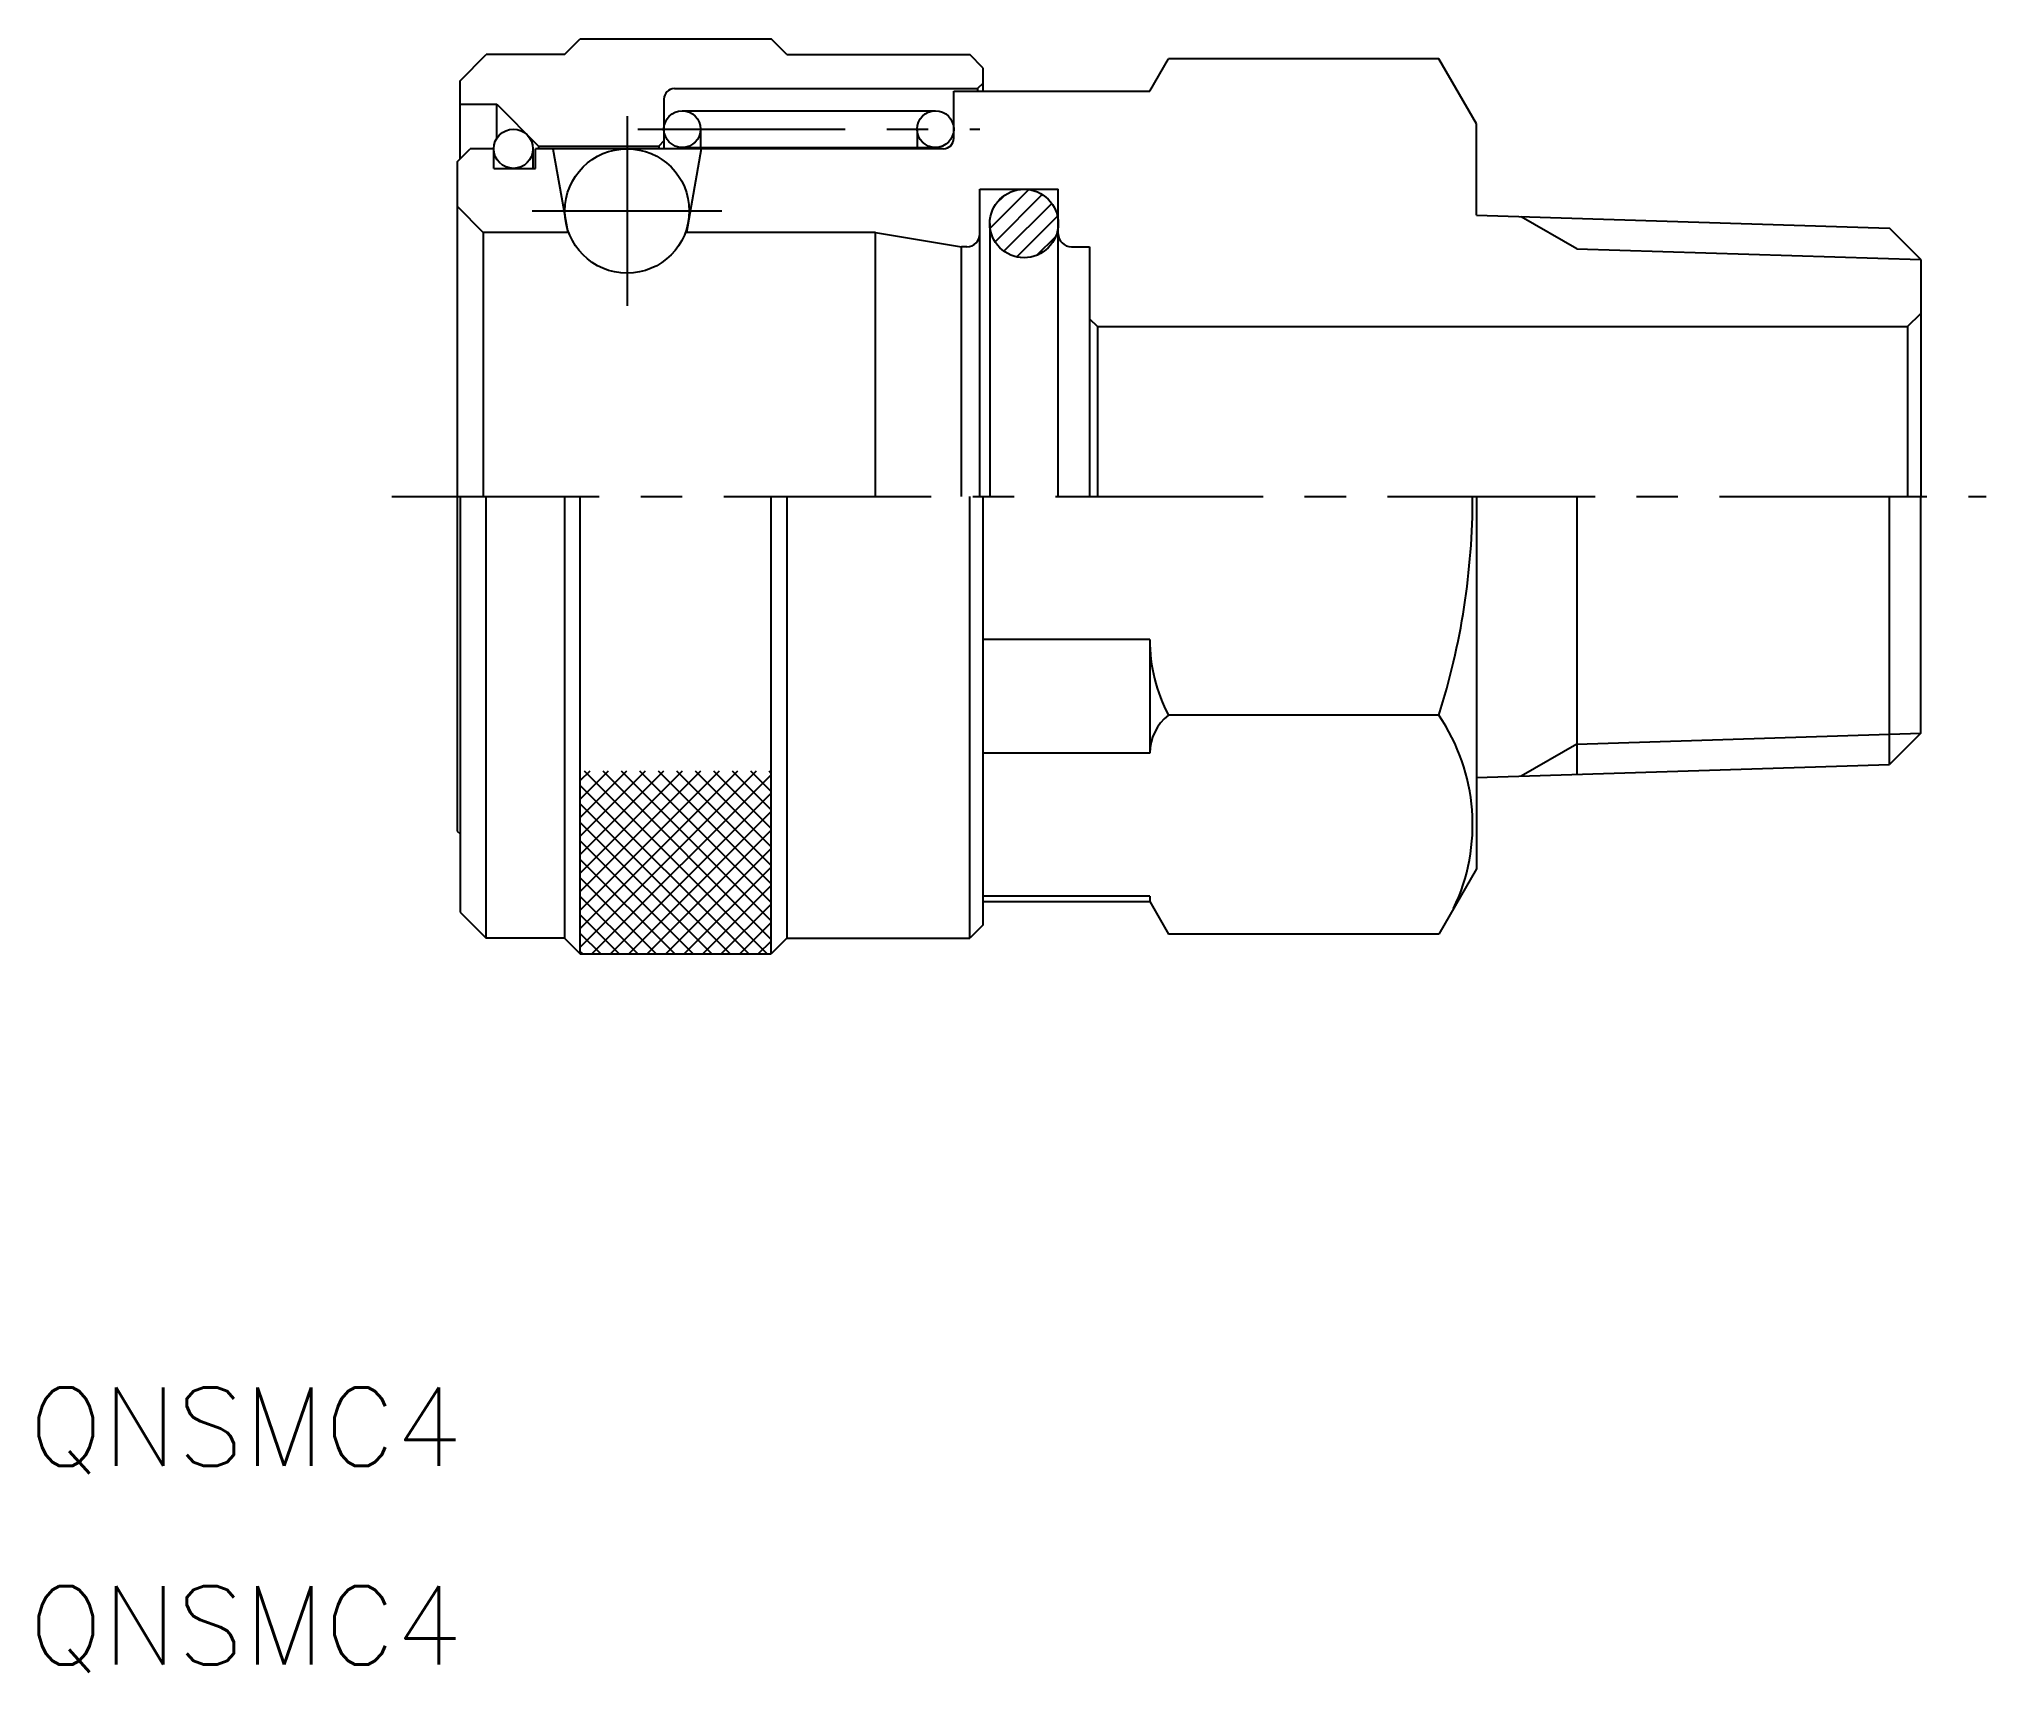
# Model space of a CAD drawing. Extents: x 25.1 to 99.6, y 30.1 to 92.6.
import ezdxf
from ezdxf.enums import TextEntityAlignment as Align

# ---------------------------------------------------------------- set-up
doc = ezdxf.new("R2010")
doc.units = 0
doc.header["$LTSCALE"] = 0.25
doc.linetypes.add('CENTER', pattern=[50.8, 31.75, -6.35, 6.35, -6.35])
doc.layers.get('0').update_dxf_attribs({"linetype": 'CONTINUOUS'})
doc.layers.add('CENTER', color=1, linetype='CONTINUOUS')
doc.styles.get("Standard").update_dxf_attribs({"font": 'txt.shx', "bigfont": 'bigfont.shx'})

msp = doc.modelspace()

# ---------------------------------------------------------------- linework, layer by layer
for p, q in [((45.175, 91.954), (45.775, 92.554)), ((45.775, 92.554), (53.075, 92.554)), ((53.675, 91.954), (53.075, 92.554)), ((41.175, 90.954), (42.175, 91.954)), ((45.175, 91.954), (42.175, 91.954)), ((53.675, 91.954), (60.675, 91.954)), ((61.175, 91.454), (60.675, 91.954)), ((67.564, 90.554), (68.282, 91.797)), ((78.625, 91.797), (68.282, 91.797)), ((80.064, 89.304), (78.625, 91.797)), ((41.175, 87.964), (41.175, 90.954)), ((61.175, 91.454), (61.175, 90.554)), ((48.975, 90.254), (48.975, 88.354)), ((49.375, 90.654), (60.975, 90.654)), ((60.064, 90.554), (67.564, 90.554)), ((60.064, 88.754), (60.064, 90.554)), ((61.175, 90.854), (60.975, 90.654)), ((60.975, 90.654), (60.975, 90.554)), ((41.175, 90.054), (42.575, 90.054)), ((42.575, 90.054), (44.175, 88.454)), ((42.575, 88.746), (42.575, 90.054)), ((49.675, 89.804), (59.364, 89.804)), ((50.375, 89.104), (50.375, 88.354)), ((58.664, 89.104), (58.664, 88.354)), ((80.064, 85.808), (80.064, 89.304)), ((41.064, 87.854), (41.564, 88.354)), ((42.464, 88.354), (41.564, 88.354)), ((42.464, 87.604), (42.464, 88.354)), ((43.964, 88.354), (43.964, 87.604)), ((59.664, 88.354), (44.064, 88.354)), ((44.064, 87.604), (44.064, 88.354)), ((44.175, 88.454), (48.775, 88.454)), ((44.175, 88.454), (44.175, 88.354)), ((44.728, 88.354), (45.292, 85.154)), ((48.975, 88.654), (48.775, 88.454)), ((48.775, 88.454), (48.775, 88.354)), ((49.675, 88.404), (59.364, 88.404)), ((50.401, 88.354), (49.837, 85.154)), ((41.064, 87.854), (41.064, 75.054)), ((42.464, 87.604), (44.064, 87.604)), ((61.064, 75.054), (61.064, 86.804)), ((61.064, 86.804), (64.064, 86.804)), ((64.064, 75.054), (64.064, 86.804)), ((41.064, 86.154), (42.064, 85.154)), ((80.064, 85.808), (95.865, 85.314)), ((42.064, 85.154), (42.064, 75.054)), ((45.33, 85.154), (42.064, 85.154)), ((57.064, 85.154), (49.799, 85.154)), ((57.064, 75.054), (57.064, 85.154)), ((57.064, 85.154), (60.364, 84.604)), ((61.444, 85.494), (61.444, 75.054)), ((97.064, 84.114), (95.865, 85.314)), ((60.364, 75.054), (60.364, 84.604)), ((60.564, 84.604), (60.364, 84.604)), ((64.564, 84.604), (65.264, 84.604)), ((65.264, 84.604), (65.264, 75.054)), ((97.064, 84.114), (97.064, 75.054)), ((96.564, 81.554), (97.064, 82.054)), ((65.264, 81.854), (65.564, 81.554)), ((65.564, 81.554), (96.564, 81.554)), ((65.564, 81.554), (65.564, 75.054)), ((96.564, 81.554), (96.564, 75.054)), ((41.064, 75.054), (41.064, 62.254)), ((41.175, 75.054), (41.175, 59.154)), ((42.175, 58.154), (42.175, 75.054)), ((45.175, 75.054), (45.175, 58.154)), ((45.775, 57.554), (45.775, 75.054)), ((53.075, 57.554), (53.075, 75.054)), ((53.675, 75.054), (53.675, 58.154)), ((60.675, 58.154), (60.675, 75.054)), ((61.175, 75.054), (61.175, 58.654)), ((80.064, 75.054), (80.064, 60.804)), ((83.904, 75.054), (83.904, 64.42)), ((95.865, 64.794), (95.865, 75.054)), ((97.064, 65.993), (97.064, 75.054)), ((67.564, 69.577), (61.175, 69.577)), ((67.564, 69.577), (67.564, 65.235)), ((78.625, 66.682), (68.282, 66.682)), ((97.064, 65.993), (95.865, 64.794)), ((67.564, 65.235), (61.175, 65.235)), ((45.775, 62.768), (47.561, 64.554)), ((45.775, 63.475), (46.854, 64.554)), ((45.775, 64.182), (46.147, 64.554)), ((45.775, 61.354), (48.975, 64.554)), ((45.775, 62.061), (48.268, 64.554)), ((45.775, 58.525), (51.804, 64.554)), ((45.775, 59.232), (51.097, 64.554)), ((45.775, 59.939), (50.39, 64.554)), ((45.775, 60.646), (49.682, 64.554)), ((45.775, 57.818), (52.511, 64.554)), ((45.925, 64.554), (52.925, 57.554)), ((46.218, 57.554), (53.075, 64.411)), ((46.632, 64.554), (53.075, 58.111)), ((47.339, 64.554), (53.075, 58.818)), ((48.046, 64.554), (53.075, 59.525)), ((48.754, 64.554), (53.075, 60.232)), ((49.461, 64.554), (53.075, 60.939)), ((50.168, 64.554), (53.075, 61.646)), ((50.875, 64.554), (53.075, 62.354)), ((51.582, 64.554), (53.075, 63.061)), ((52.289, 64.554), (53.075, 63.768)), ((52.996, 64.554), (53.075, 64.475)), ((80.064, 64.3), (95.865, 64.794)), ((45.775, 63.997), (52.218, 57.554)), ((46.925, 57.554), (53.075, 63.704)), ((45.775, 63.29), (51.511, 57.554)), ((47.632, 57.554), (53.075, 62.997)), ((41.064, 62.254), (41.175, 62.143)), ((45.775, 62.582), (50.804, 57.554)), ((45.775, 61.875), (50.097, 57.554)), ((48.339, 57.554), (53.075, 62.29)), ((45.775, 61.168), (49.39, 57.554)), ((49.046, 57.554), (53.075, 61.582)), ((45.775, 60.461), (48.682, 57.554)), ((49.754, 57.554), (53.075, 60.875)), ((80.064, 60.804), (78.625, 58.311)), ((45.775, 59.754), (47.975, 57.554)), ((50.461, 57.554), (53.075, 60.168)), ((67.564, 59.758), (61.175, 59.758)), ((67.564, 59.758), (67.564, 59.554)), ((41.175, 59.154), (42.175, 58.154)), ((45.775, 59.047), (47.268, 57.554)), ((51.168, 57.554), (53.075, 59.461)), ((61.175, 59.554), (67.564, 59.554)), ((67.564, 59.554), (68.282, 58.311)), ((45.175, 58.154), (42.175, 58.154)), ((45.175, 58.154), (45.775, 57.554)), ((45.775, 58.34), (46.561, 57.554)), ((51.875, 57.554), (53.075, 58.754)), ((53.675, 58.154), (53.075, 57.554)), ((53.675, 58.154), (60.675, 58.154)), ((61.175, 58.654), (60.675, 58.154)), ((78.625, 58.311), (68.282, 58.311)), ((45.775, 57.633), (45.854, 57.554)), ((45.775, 57.554), (53.075, 57.554)), ((52.582, 57.554), (53.075, 58.047))]:
    msp.add_line(p, q)
at = {"color": 3}
for p, q in [((61.456, 85.317), (62.931, 86.792)), ((61.644, 84.798), (63.45, 86.604)), ((61.691, 86.259), (61.989, 86.557)), ((61.986, 84.433), (63.816, 86.262)), ((62.475, 84.214), (64.034, 85.774)), ((83.904, 84.526), (81.777, 85.754)), ((63.248, 84.28), (63.968, 85)), ((83.904, 84.526), (97.064, 84.114)), ((83.904, 65.582), (81.777, 64.354)), ((83.904, 65.582), (97.064, 65.993))]:
    msp.add_line(p, q, dxfattribs=at)
for centre, radius in [((49.675, 89.104), 0.7), ((59.364, 89.104), 0.7), ((43.214, 88.354), 0.75), ((47.564, 85.974), 2.38), ((62.754, 85.494), 1.31)]:
    msp.add_circle(centre, radius)
for centre, radius, start, end in [((49.375, 90.254), 0.4, 90, 180), ((59.664, 88.754), 0.4, 270, 0), ((60.564, 85.104), 0.5, 270, 0), ((64.564, 85.104), 0.5, 180, 270), ((52.215, 75.054), 27.705, 342.41205, 0), ((73.759, 69.577), 6.195, 180, 207.85437), ((69.382, 65.235), 1.818, 127.24113, 180), ((72.508, 62.496), 7.412, 334.38425, 34.38425), ((69.382, 59.758), 1.818, 180, 187.24113)]:
    msp.add_arc(centre, radius, start, end)
at = {"layer": 'CENTER', "linetype": 'CENTER'}
for p, q in [((47.564, 89.604), (47.564, 82.344)), ((47.975, 89.104), (61.064, 89.104)), ((43.934, 85.974), (51.194, 85.974)), ((38.564, 75.054), (99.564, 75.054))]:
    msp.add_line(p, q, dxfattribs=at)

# ---------------------------------------------------------------- texts
for p in [(24.675, 37.067), (24.675, 29.471)]:
    msp.add_text('QNSMC4', height=3).set_placement(p, align=Align.BOTTOM_LEFT)

doc.saveas('drawing.dxf')
